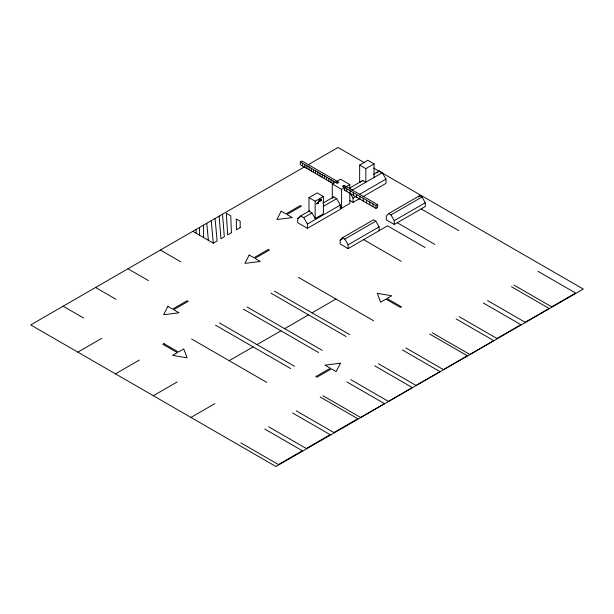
<?xml version="1.0" encoding="UTF-8"?>
<svg xmlns="http://www.w3.org/2000/svg" width="614" height="614" viewBox="0 0 614 614"><rect width="100%" height="100%" fill="white"/><g stroke="black" fill="none" stroke-linecap="round" stroke-linejoin="round"><path stroke-width="0.92" d="M317.722 203.341L317.791 202.758M318.336 202.804L318.466 203.257M318.298 202.29L318.213 203.51M318.397 202.121L318.413 202.374M321.314 200.793L321.145 201.154M318.113 202.958L318.121 202.789M425.149 247.542L387.541 225.829L348.107 248.601L340.171 244.019L340.171 240.204L342.489 237.733L373.512 219.82L375.829 221.163L379.13 226.873L379.13 230.687M388.631 213.595L386.313 216.067L386.313 219.873L394.249 224.455L425.272 206.542L425.272 202.735L421.971 197.017L419.654 195.682L388.631 213.595L390.949 214.931L394.249 220.649L394.249 224.455M418.495 196.917L419.654 195.682M322.956 203.104L333.655 196.933L336.664 198.667L340.356 205.061L340.356 209.313L307.437 228.324L297.729 222.713L297.729 218.454L300.737 215.936L309.786 210.709M332.45 197.938L333.655 196.933M376.873 173.002L379.283 170.984L382.292 172.726L385.983 179.111L385.983 183.371L362.943 196.672M374.064 163.877L365.837 168.627L365.837 182.228L362.828 180.485L359.651 182.389L359.651 165.051L367.878 160.3L374.064 163.877L374.064 177.477M300.323 161.981L301.988 161.022L338.844 182.297L337.178 183.256L300.323 161.981L300.323 164.706L333.448 183.832M305.028 166.54L30.7 324.921L275.962 466.517L583.3 289.079L373.665 168.052M308.328 164.629L338.038 147.483L364.555 162.787M192.811 231.324L213.304 243.152L217.133 240.941L215.061 218.477M332.297 198.122L332.297 183.993L340.563 179.227L349.842 184.584L349.842 189.296M308.972 197.654L317.2 192.903L323.394 196.48L323.394 213.802L315.159 218.553L311.981 212.997L308.972 211.254L308.972 197.654L315.159 201.231L323.394 196.48M377.648 204.7L344.07 185.313L342.405 186.28L375.975 205.659L377.648 204.7L377.648 207.425L375.975 208.384L344.078 189.972M319.096 200.425L320.968 199.343L320.968 200.479M317.638 202.758L318.497 202.259M317.323 203.334L316.525 203.871L317.308 203.38M317.638 203.096L318.497 202.597M332.297 183.993L341.584 189.358L349.842 184.584M317.638 203.464L318.497 202.973M349.658 188.091L362.828 180.485M373.527 174.307L379.283 170.984M297.729 218.454L300.192 217.034M300.737 215.936L303.746 217.671L311.981 212.92M323.501 206.273L336.664 198.667M351.845 190.302L382.292 172.726M77.848 352.137L101.77 338.329M307.437 228.324L307.437 224.064L340.356 205.061M349.827 200.509L353.065 202.374L353.065 198.115L356.358 196.219M359.651 194.316L385.983 179.111M340.033 207.302L341.584 208.2L349.842 203.426L349.842 193.065M353.065 202.374L359.651 198.575M340.171 240.204L342.62 238.792M342.489 237.733L344.807 239.069L375.829 221.163M115.455 373.849L139.378 360.042M390.949 214.931L421.971 197.017M348.107 248.601L348.107 244.786L379.13 226.873M394.249 220.649L425.272 202.735M153.331 395.723L177.254 381.908M229.175 360.687L253.098 346.872M257.02 344.615L280.943 330.8M284.635 328.667L308.558 314.859M312.035 312.848L335.958 299.033M190.939 417.436L214.862 403.621M359.651 165.051L365.837 168.627M537.971 271.319L575.579 293.031L551.656 306.839L514.048 285.126M421.173 208.913L458.781 230.626M511.454 286.73L549.062 308.443L525.139 322.25L487.531 300.538M397.243 222.728L434.858 244.441M483.279 302.963L520.887 324.676L496.964 338.483L459.356 316.77M363.618 239.644L401.226 261.357M456.156 318.942L493.763 340.655L469.84 354.47L432.233 332.757M429.746 334.085L467.354 355.798L443.431 369.605L405.823 347.892M298.35 277.321L373.565 320.746M402.339 349.903L439.946 371.616L416.023 385.431L378.416 363.718M274.427 291.136L349.642 334.561M270.951 293.147L346.166 336.572M374.724 365.844L412.332 387.557L388.409 401.372L350.801 379.659M160.392 250.044L180.884 261.871M247.02 306.954L322.243 350.379M243.336 309.088L318.551 352.513M346.887 381.923L384.494 403.636L360.572 417.443L322.964 395.731M127.965 268.763L148.458 280.59M219.413 322.903L294.628 366.328M215.491 325.159L290.714 368.584M320.193 397.02L357.801 418.733L333.878 432.548L296.27 410.835M191.568 338.974L266.783 382.399M95.546 287.482L116.038 299.31M292.579 412.961L330.194 434.674L306.263 448.489L268.656 426.776M63.119 306.202L83.611 318.029M264.741 429.032L302.349 450.745L278.426 464.56L240.818 442.847M350.302 193.326L353.065 198.115M344.807 239.069L348.107 244.786M303.746 217.671L307.437 224.064M206.764 223.273L208.369 240.304M211.231 220.687L213.304 243.152M222.506 214.186L224.325 236.789L220.956 238.739L219.106 216.143M375.975 205.659L375.975 208.384M373.051 203.971L373.051 206.695M369.774 202.083L369.774 204.8M366.497 200.187L366.497 202.912M363.212 198.291L363.212 201.016M359.934 196.403L359.934 199.12M356.657 194.508L356.657 197.232M353.38 192.612L353.38 195.336M350.095 190.724L350.095 193.441M346.818 188.828L346.818 191.553M344.661 187.577L344.661 190.302M344.07 185.313L344.07 187.132M341.584 189.358L341.584 208.2M337.04 181.26L337.04 183.072M333.187 180.953L333.187 183.678M330.992 179.687L330.992 182.412M328.805 178.428L328.805 181.145M326.61 177.162L326.61 179.879M324.422 175.896L324.422 178.62M322.227 174.629L322.227 177.354M320.04 173.363L320.04 176.088M317.852 172.104L317.852 174.821M317.922 202.252L317.922 203.671M315.657 170.838L315.657 173.562M315.159 201.231L315.159 218.553M313.47 169.571L313.47 172.296M311.275 168.305L311.275 171.03M309.088 167.046L309.088 169.763M306.9 165.78L306.9 168.497M304.705 164.514L304.705 167.238M302.518 163.247L302.518 165.972M203.579 225.108L203.579 237.541M199.558 227.426L199.558 235.216M196.188 229.375L196.188 233.274M167.875 306.378L163.608 314.729L179.012 312.81L173.662 309.725L188.145 301.359L187.086 300.753L172.603 309.111L167.875 306.378M249.169 255.025L244.902 263.375L260.313 261.457L254.963 258.371L269.446 250.005L268.387 249.391L253.897 257.757L249.169 255.025M281.174 211.162L276.906 219.513L292.31 217.594L286.961 214.501L301.443 206.143L300.384 205.529L285.901 213.887L281.174 211.162M340.417 363.219L336.15 371.57L331.422 368.837L316.939 377.203L315.88 376.589L330.363 368.231L325.013 365.138L340.417 363.219M231.386 232.714L227.641 234.878L226.328 213.235L230.757 215.79L231.386 232.714M240.174 227.641L236.459 229.782L236.267 218.975L240.174 221.232L240.174 227.641M321.061 199.182L319.004 200.371L319.004 201.722L321.061 200.532L321.061 199.182M318.497 201.922L317.638 202.42L317.638 203.84L318.497 203.341L318.497 201.922M163.923 343.671L162.863 344.285L177.346 352.643L172.618 355.376L187.086 357.839L183.763 348.944L178.413 352.037L163.923 343.671M385.96 299.102L380.611 302.195L377.288 293.3L391.747 295.764L387.02 298.496L401.502 306.854L400.443 307.468L385.96 299.102"/></g></svg>
